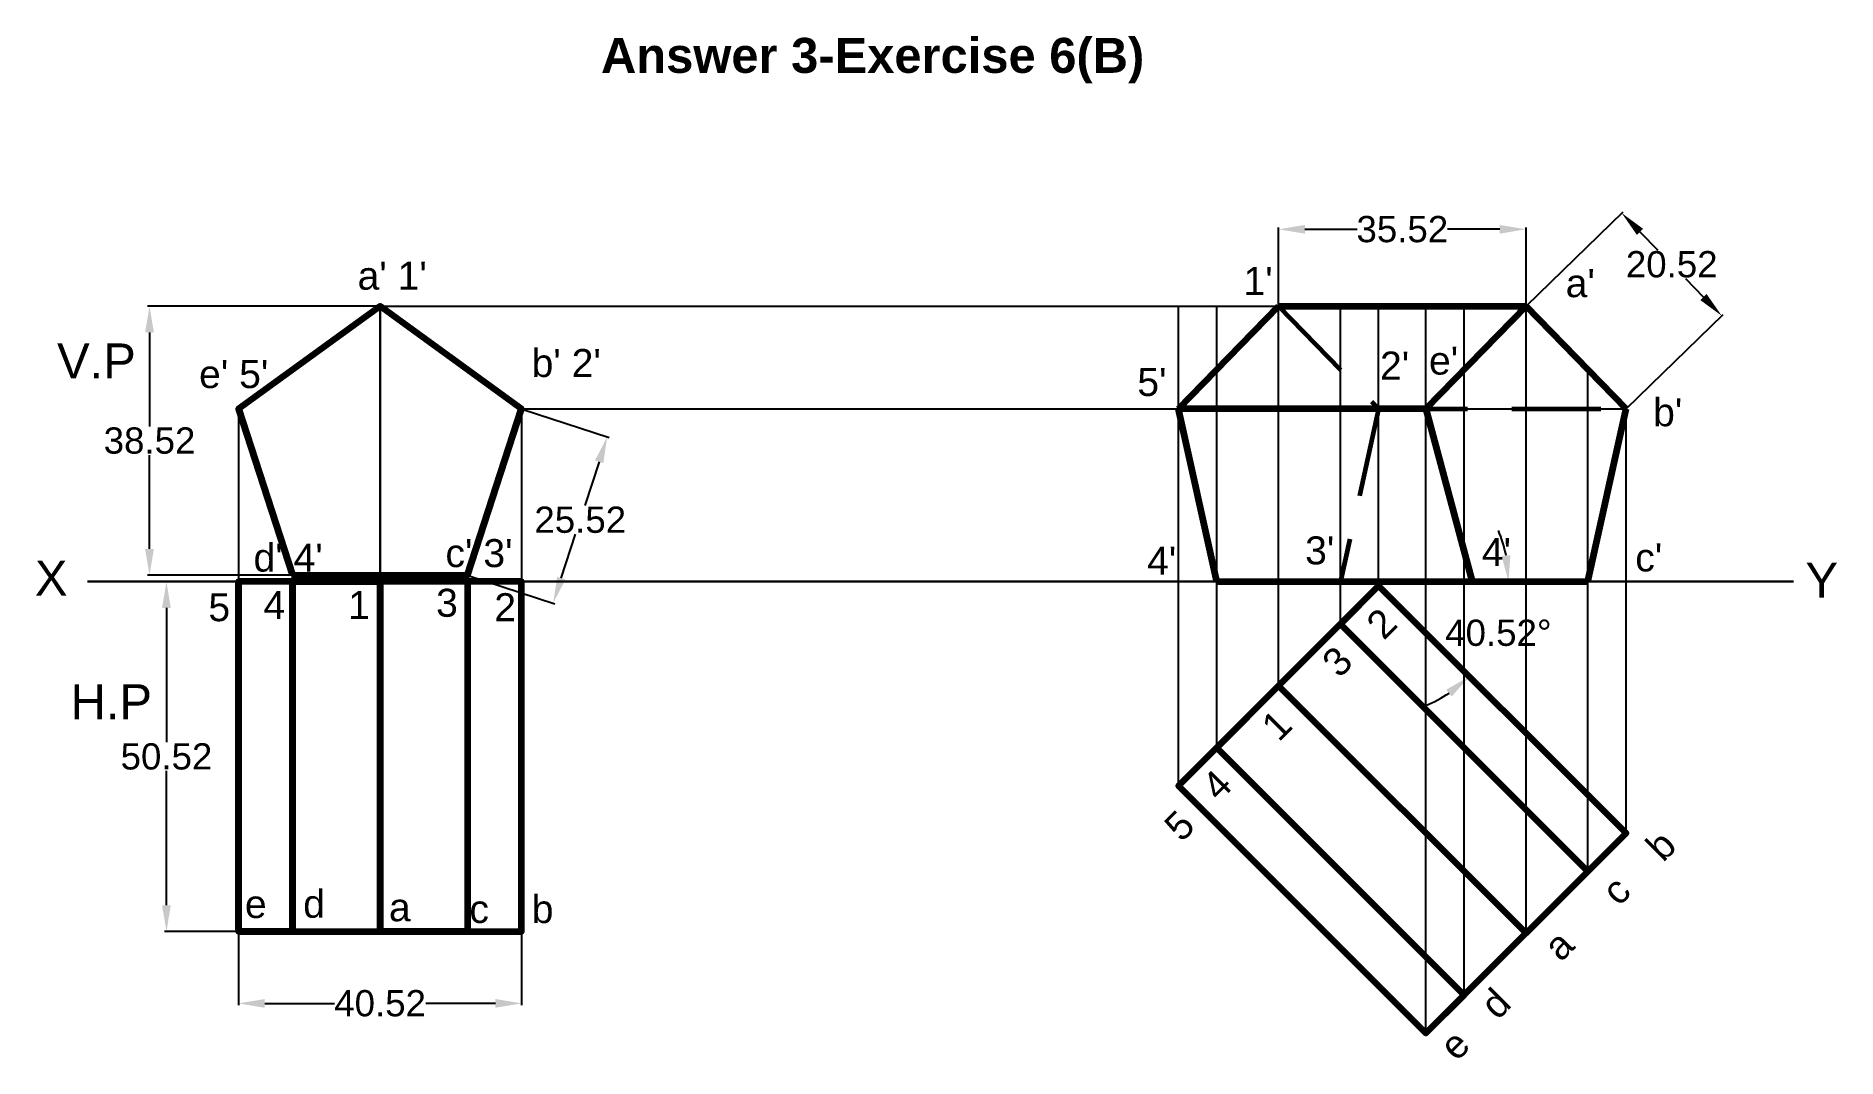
# Model space of a CAD drawing. Header units: millimetres. Extents: x 32 to 289, y 28 to 174.
import ezdxf

# ---------------------------------------------------------------- set-up
doc = ezdxf.new("R2010")
doc.units = ezdxf.units.MM
doc.header["$PDMODE"] = 32
doc.linetypes.add('HIDDENX2', pattern=[19.05, 12.7, -6.35])
doc.layers.add('thick continuous', color=7, linetype='Continuous', lineweight=30)
doc.styles.get("Standard").update_dxf_attribs({"font": 'arial.ttf'})
doc.dimstyles.get("Standard").update_dxf_attribs({"dimscale": 1.5, "dimtxt": 2.5, "dimasz": 2.5, "dimexe": 0.18, "dimexo": 0.0625, "dimgap": 0.09, "dimtad": 0, "dimtih": 1, "dimtoh": 1, "dimdec": 1, "dimzin": 0, "dimdsep": 46, "dimtxsty": 'Standard', "dimcen": 0.09, "dimadec": 0, "dimazin": 0, "dimtfac": 1, "dimtdec": 1, "dimtofl": 0, "dimtmove": 0, "dimatfit": 3, "dimfxl": 1, "dimtolj": 1, "dimtzin": 0, "dimarcsym": 0})

# ---------------------------------------------------------------- blocks, each defined once
blk = doc.blocks.new('*D1')
at = {"layer": 'Defpoints', "color": 0}
for p in [(39.46, 95.93), (223.96, 95.33), (283.26, 95.93), (239.96, 86.35), (259.33, 59.98)]:
    blk.add_point(p, dxfattribs=at)
at = {"layer": 'thick continuous', "color": 0, "lineweight": -2}
for start, end in [(11.2333, 22.4666), (292.5497, 303.783)]:
    blk.add_arc((223.37, 95.93), 19.16, start, end, dxfattribs=at)
at = {"layer": 'thick continuous', "color": 0}
for points in [[(241.53, 99.6), (242.78, 99.72), (242.52, 95.93)], [(234.42, 79.52), (233.62, 80.49), (236.92, 82.38)]]:
    blk.add_solid(points, dxfattribs=at)
at = {"layer": 'thick continuous', "color": 0, "insert": (241.07, 88.6), "char_height": 3.75, "attachment_point": 5}
blk.add_mtext('40.52°', dxfattribs=at)
blk = doc.blocks.new('*D2')
at = {"layer": 'Defpoints', "color": 0}
for p in [(81.25, 135.32), (48.31, 96.85), (81.25, 96.85)]:
    blk.add_point(p, dxfattribs=at)
at = {"layer": 'thick continuous', "color": 0, "lineweight": -2}
for p, q in [((81.16, 135.32), (48.04, 135.32)), ((48.31, 131.57), (48.31, 118.13)), ((48.31, 100.6), (48.31, 114.03)), ((81.16, 96.85), (48.04, 96.85))]:
    blk.add_line(p, q, dxfattribs=at)
at = {"layer": 'thick continuous', "color": 0}
for points in [[(48.93, 131.57), (47.68, 131.57), (48.31, 135.32)], [(47.68, 100.6), (48.93, 100.6), (48.31, 96.85)]]:
    blk.add_solid(points, dxfattribs=at)
at = {"layer": 'thick continuous', "color": 0, "lineweight": -3, "insert": (48.31, 116.08), "char_height": 3.75, "attachment_point": 5}
blk.add_mtext('\\A1;38.52', dxfattribs=at)
blk = doc.blocks.new('*D3')
at = {"layer": 'Defpoints', "color": 0}
for p in [(101.48, 120.62), (113.72, 116.64), (93.75, 96.85)]:
    blk.add_point(p, dxfattribs=at)
at = {"layer": 'thick continuous', "color": 0, "lineweight": -2}
for p, q in [((101.56, 120.59), (113.98, 116.56)), ((112.56, 113.08), (110.52, 106.81)), ((107.15, 96.43), (109.19, 102.71)), ((93.84, 96.82), (106.25, 92.78))]:
    blk.add_line(p, q, dxfattribs=at)
at = {"layer": 'thick continuous', "color": 0}
for points in [[(113.16, 112.88), (111.97, 113.27), (113.72, 116.64)], [(106.56, 96.63), (107.75, 96.24), (106, 92.87)]]:
    blk.add_solid(points, dxfattribs=at)
at = {"layer": 'thick continuous', "color": 0, "lineweight": -3, "insert": (109.86, 104.76), "char_height": 3.75, "attachment_point": 5}
blk.add_mtext('\\A1;25.52', dxfattribs=at)
blk = doc.blocks.new('*D4')
at = {"layer": 'Defpoints', "color": 0}
for p in [(258.69, 148.62), (245.02, 135.32), (259.32, 120.62)]:
    blk.add_point(p, dxfattribs=at)
at = {"layer": 'thick continuous', "color": 0, "lineweight": -2}
for p, q in [((245.08, 135.38), (258.88, 148.81)), ((261.3, 145.94), (263.85, 143.33)), ((270.38, 136.62), (267.84, 139.23)), ((259.39, 120.69), (273.18, 134.12))]:
    blk.add_line(p, q, dxfattribs=at)
at = {"layer": 'thick continuous', "color": 0}
for points in [[(261.75, 146.37), (260.86, 145.5), (258.69, 148.62)], [(269.93, 136.18), (270.82, 137.05), (272.99, 133.93)]]:
    blk.add_solid(points, dxfattribs=at)
at = {"layer": 'thick continuous', "color": 0, "lineweight": -3, "insert": (265.84, 141.28), "char_height": 3.75, "attachment_point": 5}
blk.add_mtext('\\A1;20.52', dxfattribs=at)
blk = doc.blocks.new('*D5')
at = {"layer": 'Defpoints', "color": 0}
for p in [(245.02, 146.3), (209.66, 135.32), (245.02, 135.32)]:
    blk.add_point(p, dxfattribs=at)
at = {"layer": 'thick continuous', "color": 0, "lineweight": -2}
for p, q in [((209.66, 135.41), (209.66, 146.57)), ((213.41, 146.3), (220.9, 146.3)), ((241.27, 146.3), (233.78, 146.3)), ((245.02, 135.41), (245.02, 146.57))]:
    blk.add_line(p, q, dxfattribs=at)
at = {"layer": 'thick continuous', "color": 0}
for points in [[(213.41, 146.92), (213.41, 145.67), (209.66, 146.3)], [(241.27, 145.67), (241.27, 146.92), (245.02, 146.3)]]:
    blk.add_solid(points, dxfattribs=at)
at = {"layer": 'thick continuous', "color": 0, "lineweight": -3, "insert": (227.34, 146.3), "char_height": 3.75, "attachment_point": 5}
blk.add_mtext('\\A1;35.52', dxfattribs=at)
blk = doc.blocks.new('*D6')
at = {"layer": 'Defpoints', "color": 0}
for p in [(61.02, 95.93), (50.73, 45.93), (61.02, 45.93)]:
    blk.add_point(p, dxfattribs=at)
at = {"layer": 'thick continuous', "color": 0, "lineweight": -2}
for p, q in [((60.93, 95.93), (50.46, 95.93)), ((50.73, 92.18), (50.73, 72.97)), ((50.73, 49.68), (50.73, 68.88)), ((60.93, 45.93), (50.46, 45.93))]:
    blk.add_line(p, q, dxfattribs=at)
at = {"layer": 'thick continuous', "color": 0}
for points in [[(51.35, 92.18), (50.1, 92.18), (50.73, 95.93)], [(50.1, 49.68), (51.35, 49.68), (50.73, 45.93)]]:
    blk.add_solid(points, dxfattribs=at)
at = {"layer": 'thick continuous', "color": 0, "lineweight": -3, "insert": (50.73, 70.93), "char_height": 3.75, "attachment_point": 5}
blk.add_mtext('\\A1;50.52', dxfattribs=at)
blk = doc.blocks.new('*D7')
at = {"layer": 'Defpoints', "color": 0}
for p in [(61.02, 45.93), (101.49, 45.93), (101.49, 35.65)]:
    blk.add_point(p, dxfattribs=at)
at = {"layer": 'thick continuous', "color": 0, "lineweight": -2}
for p, q in [((61.02, 45.83), (61.02, 35.38)), ((101.49, 45.83), (101.49, 35.38)), ((64.77, 35.65), (74.74, 35.65)), ((97.74, 35.65), (87.78, 35.65))]:
    blk.add_line(p, q, dxfattribs=at)
at = {"layer": 'thick continuous', "color": 0}
for points in [[(64.77, 36.27), (64.77, 35.02), (61.02, 35.65)], [(97.74, 35.02), (97.74, 36.27), (101.49, 35.65)]]:
    blk.add_solid(points, dxfattribs=at)
at = {"layer": 'thick continuous', "color": 0, "lineweight": -3, "insert": (81.26, 35.65), "char_height": 3.75, "attachment_point": 5}
blk.add_mtext('\\A1;40.52', dxfattribs=at)

msp = doc.modelspace()

# ---------------------------------------------------------------- linework, layer by layer
at = {"layer": 'thick continuous'}
for p, q in [((81.25, 135.32), (81.25, 45.93)), ((283.26, 95.93), (39.46, 95.93)), ((68.75, 96.85), (68.75, 45.93)), ((93.75, 96.85), (93.75, 45.74)), ((218.5, 95.93), (200.82, 95.93)), ((237.33, 95.93), (253.86, 95.93))]:
    msp.add_line(p, q, dxfattribs=at)
at = {"layer": 'thick continuous', "lineweight": -3}
for p, q in [((81.25, 135.32), (245.02, 135.32)), ((195.36, 66.73), (195.36, 135.32)), ((200.82, 72.19), (200.82, 135.32)), ((209.66, 81.03), (209.66, 135.32)), ((218.5, 89.87), (218.5, 135.32)), ((223.96, 95.33), (223.96, 135.32)), ((230.72, 31.37), (230.72, 135.32)), ((236.18, 36.83), (236.18, 135.32)), ((245.02, 45.67), (245.02, 135.32)), ((253.86, 54.51), (253.86, 126.24)), ((61.02, 120.62), (61.02, 45.93)), ((101.48, 120.62), (101.48, 45.74)), ((101.48, 120.62), (259.32, 120.62)), ((259.32, 59.97), (259.32, 120.62))]:
    msp.add_line(p, q, dxfattribs=at)
at = {"layer": 'thick continuous', "lineweight": 100}
for p, q in [((195.36, 120.62), (209.66, 135.32)), ((209.66, 135.32), (245.02, 135.32)), ((245.02, 135.32), (230.72, 120.62)), ((259.32, 120.62), (245.02, 135.32)), ((200.82, 95.93), (195.36, 120.62)), ((230.72, 120.62), (195.36, 120.62)), ((230.72, 120.62), (237.33, 95.93)), ((253.86, 95.93), (259.32, 120.62)), ((200.82, 95.93), (237.33, 95.93)), ((218.5, 95.93), (253.86, 95.93))]:
    msp.add_line(p, q, dxfattribs=at)
at = {"layer": 'thick continuous', "linetype": 'HIDDENX2', "lineweight": 60}
for p, q in [((209.66, 135.32), (223.96, 120.62)), ((223.96, 120.62), (218.5, 95.93)), ((223.96, 120.62), (259.32, 120.62))]:
    msp.add_line(p, q, dxfattribs=at)
at = {"layer": 'thick continuous', "lineweight": 100}
msp.add_lwpolyline([(68.75, 96.85), (93.75, 96.85), (101.48, 120.62), (81.25, 135.32), (61.02, 120.62)], close=True, dxfattribs=at)
for points in [[(61.02, 95.93), (61.02, 45.93), (101.49, 45.93), (101.48, 95.93), (61.02, 95.93), (61.02, 45.93), (68.75, 45.93), (68.75, 95.93), (81.25, 95.93), (81.25, 45.93), (93.75, 45.93), (101.48, 45.93), (101.48, 95.93), (93.75, 95.93), (93.75, 45.93), (81.25, 45.93), (81.25, 95.93), (68.75, 95.93), (68.75, 45.93), (61.02, 45.93), (61.02, 95.93)], [(195.36, 66.73), (230.72, 31.37), (259.33, 59.98), (223.96, 95.33), (195.36, 66.73), (230.72, 31.37), (236.18, 36.83), (200.82, 72.19), (209.66, 81.03), (245.02, 45.67), (253.86, 54.51), (259.32, 59.97), (223.96, 95.33), (218.5, 89.87), (253.86, 54.51), (245.02, 45.67), (209.66, 81.03), (200.82, 72.19), (236.18, 36.83), (230.72, 31.37), (195.36, 66.73)]]:
    msp.add_lwpolyline(points, dxfattribs=at)

# ---------------------------------------------------------------- texts
at = {"layer": 'thick continuous', "attachment_point": 1}
for s, width, gutter_width, insert, char_height in [('{\\fArial|b1|i0|c0|p34;Answer 3-Exercise 6(B)}', 89.1627, 89.16, (112.83, 173.66), 5), ("a' 1'", 11.9755, 12.5, (78.04, 141.67), 4), (" 1'", 11.9755, 12.5, (203.09, 140.92), 4), ("a' ", 11.9755, 12.5, (250.69, 140.6), 4), ('V.P', 41.1178, 12.5, (35.1, 129.98), 5), ("b' 2'", 10.0187, 12.5, (102.91, 129.19), 4), (" 2'", 10.0187, 12.5, (222.6, 128.82), 4), ("e' ", 10.0187, 12.5, (231.15, 129.53), 4), ("e' 5'", 10.0187, 12.5, (55.39, 127.6), 4), ("5'", 10.0187, 12.5, (189.47, 126.47), 4), ("b'", 10.0187, 12.5, (263.18, 122.15), 4), ("d' 4'", 10.0187, 12.5, (63.17, 101.37), 4), ("c' 3'", 10.0187, 12.5, (90.6, 102.01), 4), (" 4'", 10.0187, 12.5, (189.31, 100.91), 4), ("3'", 10.0187, 12.5, (213.45, 102.4), 4), (" 4'", 10.0187, 12.5, (237.15, 102.17), 4), ("c'", 10.0187, 12.5, (260.63, 101.39), 4), ('5', 11.0218, 12.5, (56.72, 94.28), 4), ('4', 11.0218, 12.5, (64.6, 94.59), 4), ('1', 11.0218, 12.5, (76.69, 94.59), 4), ('3', 11.0218, 12.5, (89.26, 94.91), 4), ('2', 11.0218, 12.5, (97.58, 94.28), 4), ('H.P', 41.1178, 12.5, (37.03, 81.27), 5), ('d', 11.0218, 12.5, (70.27, 51.89), 4), ('e', 11.0218, 12.5, (61.94, 51.85), 4), ('a', 11.0218, 12.5, (82.52, 51.39), 4), ('c', 11.0218, 12.5, (94.02, 51.14), 4), ('b', 11.0218, 12.5, (102.93, 51.14), 4)]:
    msp.add_mtext_dynamic_manual_height_columns(s, width=width, gutter_width=gutter_width, heights=[0], dxfattribs=dict(at, insert=insert, char_height=char_height))
at = {"layer": 'thick continuous', "linetype": 'HIDDENX2', "char_height": 5, "attachment_point": 1}
for s, insert in [('X', (31.93, 98.95)), ('Y', (284.95, 98.64))]:
    msp.add_mtext_dynamic_manual_height_columns(s, width=13.5401, gutter_width=12.5, heights=[0], dxfattribs=dict(at, insert=insert))
at = {"layer": 'thick continuous', "char_height": 4, "attachment_point": 1, "rotation": 45}
for s, insert in [('2', (221.85, 90.28)), ('3', (215.52, 84.84)), ('1', (206.86, 75.74)), ('4', (198.31, 67.19)), ('5', (192.96, 61.39)), ('b', (261.77, 58.54)), ('c', (255.47, 52.23)), ('a', (247.16, 44.28)), ('d', (238.14, 35.97)), ('e', (232.28, 30.06))]:
    msp.add_mtext_dynamic_manual_height_columns(s, width=11.0218, gutter_width=12.5, heights=[0], dxfattribs=dict(at, insert=insert))

# ---------------------------------------------------------------- dimensions: what is measured, and where the dimension line sits
at = {"layer": 'thick continuous', "lineweight": -3}
for base, p1, p2, text, picture, middle in [((245.02, 146.3), (209.66, 135.32), (245.02, 135.32), '35.52', '*D5', (227.34, 146.3)), ((101.49, 35.65), (61.02, 45.93), (101.49, 45.93), '40.52', '*D7', (81.26, 35.65))]:
    dim = msp.add_linear_dim(base=base, p1=p1, p2=p2, text=text, dimstyle='Standard', dxfattribs=at)
    dim.commit()
    dim.dimension.update_dxf_attribs({"geometry": picture, "text_midpoint": middle})
for p1, p2, distance, text, picture, middle in [((259.32, 120.62), (245.02, 135.32), -19.08, '20.52', '*D4', (265.84, 141.28)), ((93.75, 96.85), (101.48, 120.62), -12.88, '25.52', '*D3', (109.86, 104.76))]:
    dim = msp.add_aligned_dim(p1=p1, p2=p2, distance=distance, text=text, dimstyle='Standard', dxfattribs=at)
    dim.commit()
    dim.dimension.update_dxf_attribs({"geometry": picture, "text_midpoint": middle})
for base, p1, p2, text, picture, middle in [((48.31, 96.85), (81.25, 135.32), (81.25, 96.85), '38.52', '*D2', (48.31, 116.08)), ((50.73, 45.93), (61.02, 95.93), (61.02, 45.93), '50.52', '*D6', (50.73, 70.93))]:
    dim = msp.add_linear_dim(base=base, p1=p1, p2=p2, angle=90, text=text, dimstyle='Standard', dxfattribs=at)
    dim.commit()
    dim.dimension.update_dxf_attribs({"geometry": picture, "text_midpoint": middle})
at = {"layer": 'thick continuous'}
dim = msp.add_angular_dim_2l(base=(239.96, 86.35), line1=((283.26, 95.93), (39.46, 95.93)), line2=((259.33, 59.98), (223.96, 95.33)), text='40.52°', dimstyle='Standard', dxfattribs=at)
dim.commit()
dim.dimension.update_dxf_attribs({"geometry": '*D1', "text_midpoint": (241.07, 88.6)})

doc.saveas('drawing.dxf')
